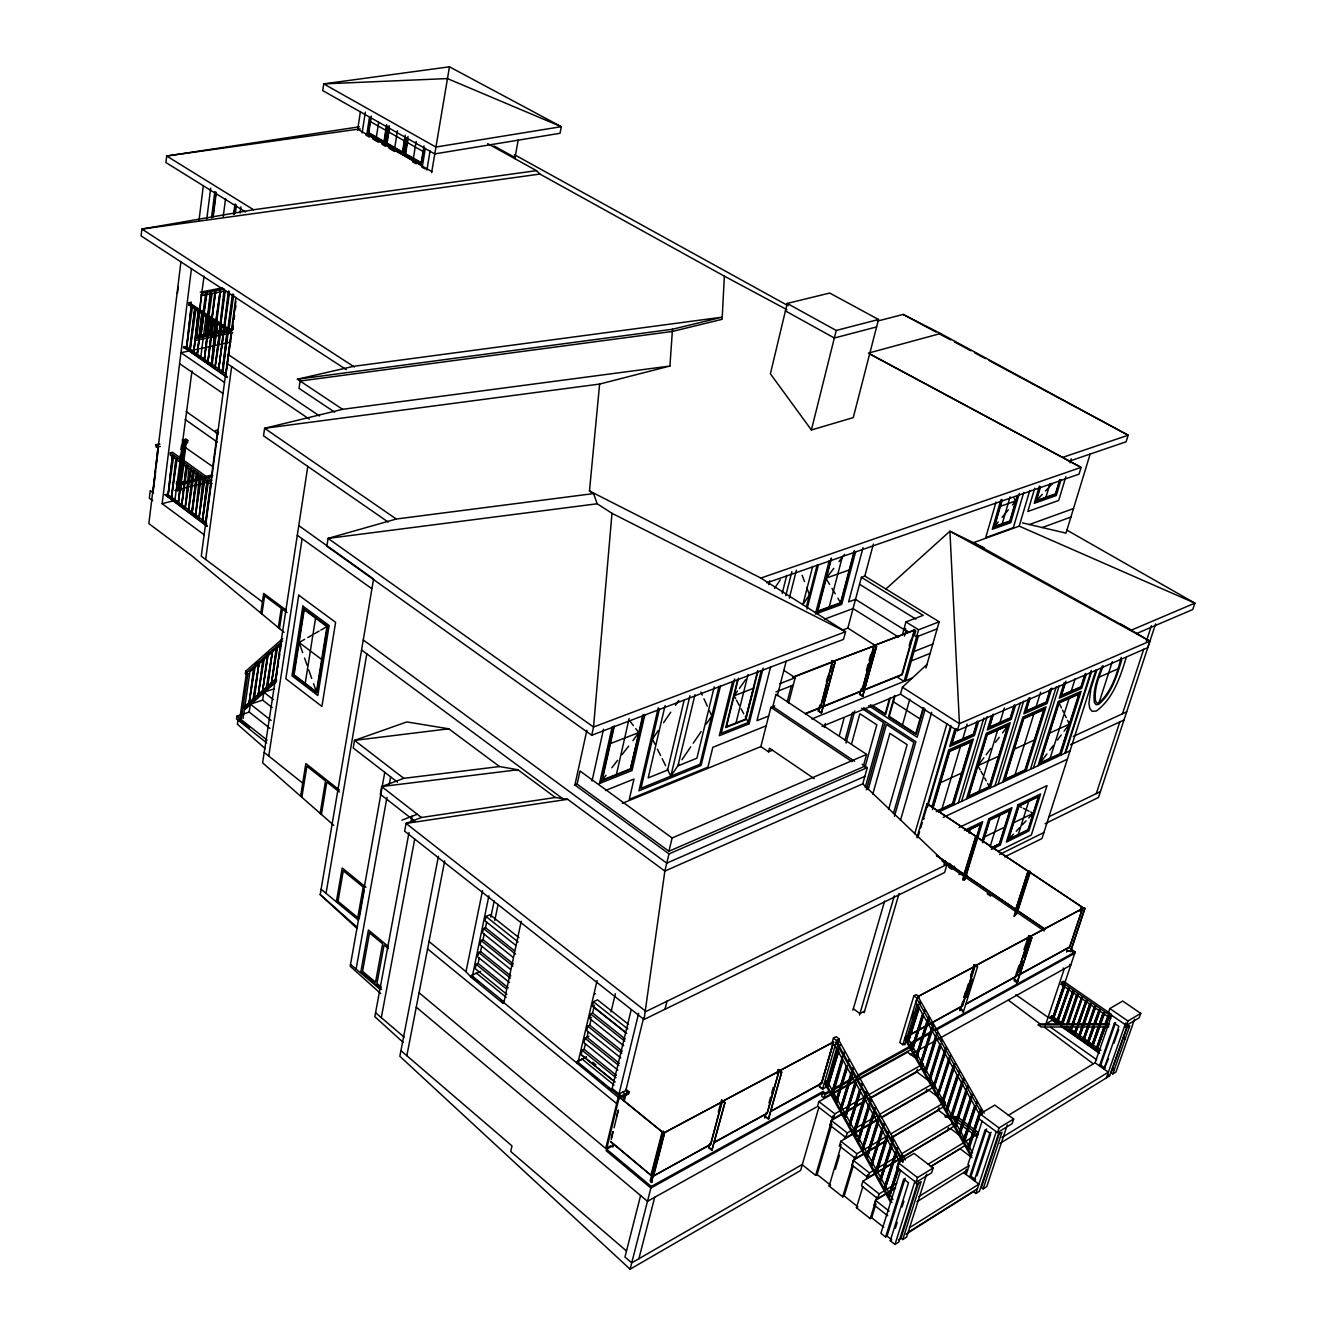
<?xml version="1.0" encoding="UTF-8"?>
<svg xmlns="http://www.w3.org/2000/svg" width="1336" height="1336" viewBox="0 0 1336 1336"><rect width="100%" height="100%" fill="white"/><g stroke="black" fill="none" stroke-linecap="round" stroke-linejoin="round"><path stroke-width="1.5" d="M487.657 143.62L536.487 170.641L539.911 174.064L724.362 276.151L722.125 319.304L672.342 331.462L300.099 381.044L299.014 388.342L334.651 412.156M669.92 366.031L672.492 329.24L722.242 317.15L353.389 366.365L297.394 379.24L342.601 409.317L669.92 366.031L599.614 384.067L264.611 428.288L263.526 435.82L388.125 522.009M611.988 513.308L593.535 727.034L591.731 735.251L326.852 546.24L328.105 538.391L396.274 519.019L593.585 493.585L597.175 503.772L611.988 513.308L845.554 631.744L843.517 639.376L591.731 735.251M593.585 493.585L589.477 490.963L599.614 384.067M155.711 471.057L153.039 491.965L157.999 446.825M180.928 261.823L148.847 523.595L192.217 556.11L284.034 632.329M156.061 467.283L158.333 448.779M177.404 293.369L178.156 287.223M204.141 534.751L162.14 503.689L191.465 268.553M198.997 220.373L203.322 185.787M206.245 522.693L167.401 494.153L165.13 494.737L207.097 526.467M211.789 480.509L172.544 452.286L170.357 452.82L170.106 454.941L209.952 483.649L211.522 483.248M227.087 377.554L183.583 347.059L185.921 346.558L226.168 373.913M231.479 332.58L225.784 375.099L231.779 332.013L230.159 332.347L188.86 304.892L189.144 302.654L191.365 302.22L191.081 304.458L192.735 305.543M189.178 349.665L185.921 346.558M167.952 496.09L172.411 455.893L167.952 496.09L173.68 456.11M186.506 348.379L191.248 305.844L186.506 348.379L192.551 306.061M177.12 458.582L171.359 498.595L175.851 458.382M189.478 350.399L194.805 308.199L190.029 350.784L196.108 308.432M171.359 498.595L176.569 458.198M206.813 218.72L210.687 188.159M174.766 501.117L191.983 370.957M179.709 459.233L180.21 455.292M180.961 449.364L181.462 445.406M204.057 276.168L193.57 353.188L198.379 310.57L199.866 310.286M193.57 353.188L198.379 310.57M211.522 217.801L214.845 191.699M177.888 484.701L180.727 462.49M181.228 458.465L182.781 446.358M195.674 336.555L196.96 336.789L201.569 295.072M177.655 491.13L183.884 442.199M178.857 482.496L179.375 478.472M179.892 474.43L180.911 466.364M181.946 458.281L183.483 446.174M212.841 216.482L215.948 192.05M213.175 216.883L216.248 192.751M179.375 483.816L178.64 489.527L180.327 490.763L182.03 482.212L180.343 480.977L176.419 481.979M179.659 480.76L181.746 464.444M182.264 460.369L184.602 442.032M179.959 481.595L181.195 481.812L179.959 481.595L185.003 442.132L186.255 442.35L183.717 462.072M180.961 490.596L179.274 489.36L179.759 485.552M178.189 503.622L182.748 463.341L184.017 463.559L178.189 503.622L185.704 441.965M205.644 293.786L197.11 355.593L201.953 312.958L203.439 312.657M197.11 355.593L201.953 312.958M180.327 490.763L181.295 483.131L177.554 484.083M182.264 443.819L187.508 442.55L187.775 440.462L186.155 439.31L182.097 440.045M181.629 506.144L186.205 465.846L181.629 506.144L187.474 466.047L185.487 466.014M200.667 358.015L206.111 315.714M210.988 292.734L205.427 335.002L210.253 292.885M185.053 508.682L190.948 468.552L185.053 508.682L188.944 468.519M204.224 360.436L209.134 317.734L204.224 360.436L210.453 317.951M223.229 216.666L225.567 198.53M215.43 292.334L210.019 334.05L214.862 291.966L215.981 292.701M210.019 334.05L215.597 291.832L216.716 292.567M194.171 473.061L188.51 511.204L192.434 471.024M207.798 362.874L212.741 320.122L207.798 362.874L214.061 320.356M188.51 511.204L193.152 470.84M214.027 332.731L220.189 290.931L214.578 333.098M191.966 513.759L196.642 473.361L191.966 513.759L197.912 473.579L196.476 473.929M212.123 365.145L217.668 322.761L211.389 365.312L215.614 322.677M215.564 330.961L220.574 291.799M211.389 365.312L216.365 322.527M197.11 475.165L191.415 513.358M233.616 214.445L234.952 204.341M219.137 332.146L224.047 290.162M234.034 214.311L235.37 204.091M201.419 476.084L195.423 516.297L199.415 476.067M222.043 324.999L214.979 367.751L224.765 290.029M195.423 516.297L200.868 475.7M214.979 367.751L225.333 290.396M235.353 213.142L236.422 205.076M204.926 478.605L198.897 518.852L202.922 478.589M229.374 293.452L218.57 370.189L228.356 291.248M198.897 518.852L204.358 478.221M218.57 370.189L229.074 291.114M240.062 213.042L240.881 206.896M202.371 521.407L207.147 480.927L202.371 521.407L208.433 481.144M228.573 329.992L222.177 372.644L227.087 330.309M222.177 372.644L232.381 294.304M206.145 523.478L202.538 520.806L207.882 480.743L206.429 481.11M222.912 372.477L227.721 331.629M228.206 330.243L233.099 294.154M228.907 330.092L233.65 294.521M211.439 476.601L217.334 432.53L218.603 432.263L215.931 432.797L215.413 430.559L217.25 430.125M206.696 523.745L205.31 523.562L210.671 483.465L212.073 483.649M235.904 297.277L201.268 556.193L262.424 601.918M205.861 523.979L211.222 483.866M233.433 329.14L232.163 328.923L235.854 301.301M232.714 329.291L233.249 325.349M234.034 319.421L234.568 315.48M235.353 309.551L235.887 305.61M205.661 559.483L231.646 366.632M269.939 728.37L249.214 712.055L236.889 716.163L236.489 718.918L266.732 742.916M245.39 673.411L246.542 672.409L247.962 673.511L246.826 674.53L245.39 673.411L245.724 671.19L282.748 638.541M239.895 717.883L246.542 672.409M246.826 674.53L247.143 672.292L282.647 640.979M241.298 719.002L247.962 673.511M243.102 718.401L244.321 710.117L276.469 681.56M260.787 613.024L263.676 593.401L286.255 610.201M254.575 665.996L248.947 704.373L253.606 668.284M261.906 613.959L264.595 595.823L281.278 608.264L278.356 627.603M248.947 704.373L255.193 666.464M249.214 712.055L250.383 704.155L262.641 700.114L272.227 707.596M252.921 699.83L259.184 661.921L254.257 699.663L252.921 699.83L254.257 699.663M253.539 700.298L259.184 661.921M263.71 657.93L258.032 696.306L262.741 660.235M258.032 696.306L264.311 658.397M262.424 692.399L268.135 654.022L262.424 692.399L267.167 656.31M262.641 700.114L263.843 692.215L274.281 688.808M266.281 687.973L272.627 650.064L267.618 687.806L266.281 687.973L267.618 687.806M266.899 688.441L272.627 650.064M277.07 646.14L271.308 684.516L276.101 648.428M279.491 628.555L282.447 609.132L287.056 612.556M271.308 684.516L277.688 646.607M357.58 130.31L360.436 111.523M275.767 680.558L280.593 644.47M307.798 466.364L262.624 762.839L333.766 825.297M276.185 677.486L277.32 670.455M277.671 667.683L278.573 661.788M279.157 658.331L279.775 653.955M280.36 650.031L281.261 644.136M362.123 132.915L365.312 112.141M268.753 756.059L302.12 538.709M369.421 117.668L366.899 134.034L422.443 165.781L425.299 148.463M370.673 117.501L368.285 133.032L384.3 142.167L386.755 126.603M371.308 116.065L368.753 132.698L384.016 141.399L386.638 124.716M376.368 137.04L378.672 122.244M385.185 144.488L388.108 126.001M389.377 125.951L386.605 143.486L402.821 152.738L405.342 137.107M389.427 128.323L387.073 143.152L402.52 151.953L405.209 135.22M305.226 683.331L315.563 618.134M394.771 147.544L397.443 130.828M316.448 691.914L326.986 626.584L304.224 609.75L294.07 674.814L316.448 691.914L313.576 683.715M403.706 155.076L406.495 137.825M300.6 796.173L305.861 763.557L339.344 790.01M407.981 136.472L405.142 154.074L421.541 163.426L424.13 147.728M408.031 138.844L405.626 153.74L421.241 162.641L424.013 145.841M301.852 797.275L306.879 766.246L325.516 780.992L320.156 813.34L321.425 814.459L326.819 782.028L339.411 791.981M413.409 158.182L416.147 141.399M426.919 169.973L430.092 150.901M431.628 172.661L449.464 66.8L323.713 83.884L322.744 90.597L434.718 153.907L560.034 133.283L561.287 126.686L449.464 66.8M356.962 928.353L320.206 894.619L373.562 579.056M326.034 893.316L366.799 653.872M336.355 901.867L342.216 867.982L365.947 887.321M384.751 772.392L350.199 966.229L380.71 993.567M359.134 918.734L364.227 890.227M356.111 969.101L386.956 797.375M389.16 785.1L390.63 776.934M514.828 158.617L518.234 139.929M409.016 832.528L374.831 1016.679L403.238 1042.431M410.904 822.291L412.056 816.146M381.311 1017.648L414.661 839.325M438.425 856.276L399.848 1056.292L630.091 1269.2L800.598 1170.503L818.868 1107.344M406.829 1055.707L444.704 860.852M1121.221 657.395C1117.096 673.561 1111.819 691.447 1098.994 702.853L1097.006 703.003L1095.603 701.266C1093.783 689.075 1098.927 677.035 1103.252 665.862M521.24 921.239L503.889 1002.568L502.737 1003.102L471.124 977.301L466.014 971.689L482.53 890.594M480.659 971.339L471.491 975.43L471.124 977.301L472.259 976.783L488.892 895.805M479.29 957.812L478.138 963.44L476.134 964.325L475.232 968.683L506.912 994.418M481.745 945.921L480.576 951.566L478.572 952.451L477.67 956.827L509.467 982.528M484.216 933.964L483.047 939.642L481.027 940.511L480.125 944.919L510.419 969.268M486.688 921.94L485.502 927.652L483.482 928.52L482.58 932.945L512.991 957.244M518.952 937.638L490.011 914.726L485.97 916.463L485.051 920.905L515.562 945.17M490.83 917.131L494.17 900.948M494.754 920.537L498.111 904.388M502.737 1003.102L504.307 1000.58M862.154 764.209L867.298 767.632L669.002 853.904L574.897 785L586.871 730.207M574.897 785L577.135 784.115L579.991 771.006L672.125 837.973L866.613 754.406L775.982 694.202L772.826 706.594L854.606 761.269M592.015 781.042L603.538 729.139M644.937 714.426L632.045 770.521L599.497 783.514L612.155 726.901M613.792 726.35L601.567 780.925L630.876 769.235L643.401 714.676M614.36 726.083L602.269 780.057L630.492 768.818L639.343 732.395L610.452 743.567M616.447 774.412L629.106 718.634M630.492 768.818L642.8 715.194M658.247 707.813L638.959 790.812L701.083 765.495L720.488 685.969M576.785 1063.506L577.219 1061.619L586.337 1057.11L577.219 1061.619L620.104 1096.589L619.654 1098.493L500.716 999.996M659.416 709.015L640.996 788.273L700.014 764.259L719.019 686.337M578.354 1061.051L597.092 980.591M613.324 1080.841L581.11 1054.688L582.145 1050.263L584.133 1049.278L585.469 1043.583M588.942 1036.268L584.951 1038.222L583.915 1042.665L617.85 1070.086M591.113 1019.401L589.777 1025.163L587.756 1026.131L586.721 1030.59L620.789 1057.962M623.745 1045.771L589.56 1018.449L590.595 1013.957L592.616 1012.989L593.969 1007.21M626.701 1033.513L592.399 1006.242L593.451 1001.733L597.476 999.812L628.555 1024.411M588.291 1031.526L586.955 1037.254L619.32 1063.322M665.094 705.558L648.194 777.903L667.582 770.07L684.115 700.331M611.036 1011.953L615.362 993.733M667.232 768.918L670.822 776.132L689.977 695.739M787.205 303.422L770.388 373.779L811.386 429.975L853.27 417.6L878.503 319.488L829.706 293.052L787.205 303.422L836.219 330.46L878.503 319.488M694.987 694.62L677.936 765.879L696.908 758.213L714.226 686.888M577.135 784.115L668.918 851.249L672.125 837.973M612.122 1088.573L631.176 1009.782M669.002 853.904L664.844 871.072L644.069 1019.502L404.641 831.159L406.077 823.41L421.408 817.482L555.392 797.509L567.65 799.312L664.844 871.072L862.772 783.848L867.298 767.632M658.581 1154.204L663.374 1131.375L664.042 1133.679L651.367 1182.41L661.955 1142.297M638.658 1013.272L619.002 1094.034L625.816 1090.527L643.585 1017.965M611.454 1137.738L612.89 1131.876M616.714 1116.211L618.15 1110.35M611.203 1139.575L613.107 1131.759M614.076 1127.834L618.368 1110.233M623.361 1100.58L624.83 1094.551M612.973 1147.123L612.506 1144.885M624.213 1101.282L626.183 1093.232L627.619 1094.384M626.033 1089.324L629.206 1091.913L628.738 1093.8L619.654 1098.493M732.629 681.577L719.302 735.702L749.145 723.795L763.157 668.15M734.65 678.972L721.273 733.23L748.143 722.525L761.119 670.889M737.572 679.89L725.782 727.552L745.822 719.603L757.98 671.123M738.457 678.17L726.45 726.734L745.488 719.169L753.688 688.224L734.099 695.789L735.635 698.644M768.768 584.634L769.72 580.809M736.002 722.943L748.06 674.513M644.069 1019.502L665.011 1009.214L666.998 1001.248M811.386 429.975L836.219 330.46M745.488 719.169L757.662 670.639M782.178 593.485L786.704 575.465M785.785 595.689L791.864 571.674M770.621 666.848L756.994 720.655L768.668 715.996M789.325 598.161L796.406 570.188M640.595 1195.536L624.964 1257.026L631.711 1262.854L802.368 1164.408M610.502 1141.645L650.916 1175.246L662.172 1131.876L621.24 1098.493M622.259 803.353L760.852 746.607L770.889 707.362L774.763 705.825M650.164 1181.107L662.873 1131.375M651.567 1177.55L663.374 1131.375M662.957 1138.372L664.476 1132.477L722.158 1101.849L710.769 1144.484L653.638 1175.897L710.535 1144.301L721.924 1101.666M653.638 1175.897L664.71 1132.661L722.158 1101.849M630.091 1269.2L651.283 1186.485L823.043 1091.445L825.331 1093.199L828.904 1091.211M777.335 695.739L786.136 661.42M812.689 566.38L802.903 604.49L809.449 594.871L806.66 587.389M760.852 746.607L768.551 751.851L769.486 748.193L814.259 778.688M806.41 606.678L817.198 564.827M638.892 1258.712L654.707 1197.273M807.011 609.082L818.45 564.677M787.238 701.784L791.363 685.852M788.574 703.204L795.17 677.719L783.965 670.371M829.272 560.652L815.394 614.076L841.697 604.423L855.708 551.451M831.109 558.214L817.181 611.838L840.845 603.171L854.422 551.818M831.46 558.415L817.766 611.086L840.578 602.736L854.389 550.449M829.222 606.895L842.181 557.429M835.1 662.456L831.76 660.602L835.1 662.456L821.373 713.09L818.35 711.086L819.903 705.258M818.35 711.086L820.187 705.157M826.383 681.844L827.919 676.033M805.241 713.524L820.237 707.479L832.395 661.721L820.638 707.729L805.625 713.791M863.023 547.676L848.627 601.885L855.508 599.363L904.606 629.957M823.894 701.099L828.12 685.184M829.172 681.21L830.758 675.248M831.827 671.273L833.413 665.311M821.373 713.09L834.816 662.572M718.267 1112.036L721.774 1099.979L724.964 1102.501L711.904 1150.212L708.748 1147.657L709.8 1143.699M708.748 1147.657L710.151 1143.516M842.482 630.108L847.842 628.087L861.403 577.302L864.826 576.066L939.158 621.791L925.965 668.017M824.312 727.485L825.381 723.477M864.826 576.066L873.393 544.053M711.904 1150.212L724.964 1102.501M839.275 735.835L844.185 717.733M845.053 740.111L852.652 712.222M845.989 743.083L854.756 710.936M847.842 628.087L876.55 646.357L862.622 696.323L859.616 694.386L860.718 690.395M859.616 694.386L861.536 688.29M866.429 670.355L868.066 664.359M869.152 660.385L870.788 654.406M873.894 645.639L861.937 691.046L874.278 645.889L834.065 661.086L874.278 645.889M866.763 678.621L863.557 690.395L902.234 674.78L914.742 630.191L875.497 645.004L914.358 629.941L901.833 674.53L863.156 690.144M867.849 674.697L874.83 649.179M862.622 696.323L876.55 646.357M851.583 743.818L859.85 713.725L876.8 724.813L864.826 767.849M764.76 1118.082L766.263 1112.671M768.985 1102.918L770.605 1097.073M771.69 1093.165L773.31 1087.32M777.101 1073.66L778.521 1069.585L781.694 1072.04L768.651 1118.867L765.177 1116.579L768.651 1118.867M777.435 1073.493L778.521 1069.585M714.376 1142.18L767.031 1113.239L778.938 1071.405L767.248 1113.422L714.593 1142.363M866.613 754.406L863.123 766.964L668.918 851.249M902.351 634.834L905.942 621.941L923.143 615.345L861.403 577.302M768.317 1119.05L781.694 1072.04M904.472 636.07L906.058 630.341M889.325 699.129L885.234 713.775L872.174 705.274M865.21 787.522L883.38 722.509L861.47 708.214M890.377 697.492L885.584 714.66L870.371 704.773M866.329 789.843L885.367 721.824M868.183 789.509L886.419 724.479L913.841 742.382L893.4 813.591M894.502 695.639L888.607 716.63L916.112 734.499L923.811 707.679M894.936 696.206L889.275 716.397L915.761 733.614L923.176 707.796M909.148 645.739L910.751 640.011M821.974 726.433L900.464 694.152L902.418 687.205L927 664.409M939.158 621.791L918.583 629.79L904.054 681.41L897.124 677.001M872.792 794.118L889.893 733.38L907.127 744.67L888.607 809.466M905.758 680.709L918.3 636.22M902.468 724.964L909.783 699.196M1121.672 660.218C1116.796 675.949 1111.619 693.635 1098.476 704.473L1096.038 704.656L1094.451 702.703C1092.481 690.077 1097.808 677.586 1102.283 666.029M1126.231 657.479C1120.336 676.884 1113.289 698.477 1096.372 711.019L1092.13 711.353L1089.758 708.464L1088.94 703.387L1090.911 688.574L1096.756 670.338M894.419 816.346L915.861 741.697L863.707 707.696M925.23 709.149L917.164 737.205L868.701 705.675M837.087 1046.806L825.281 1087.587L822.558 1089.091L819.436 1086.702L820.554 1082.828M831.76 1043.95L833.43 1038.122L836.169 1036.669L839.342 1039.041L838.206 1042.915M770.772 1111.185L821.44 1083.329L833.597 1042.08L821.657 1083.496L771.006 1111.352M855.207 1081.358L818.868 1101.565L817.515 1106.292L833.43 1118.599L865.962 1100.196M822.558 1089.091L836.603 1040.51L839.342 1039.041M900.464 820.337L931.71 712.238M890.527 1202.216L824.529 1083.179L824.947 1081.759L891.964 1202.634M823.043 1091.445L821.673 1096.205L823.945 1097.942L909.833 1050.196M892.916 1199.628L826.917 1080.674L824.529 1083.179M905.257 1159.982L838.657 1039.926L836.67 1040.995M996.021 502.069L985.701 537.673L1013.356 527.687L1023.743 492.433M838.908 1051.232L828.153 1086.201L827.468 1084.949L838.039 1048.476M823.945 1097.942L825.331 1093.199M828.888 1085.784L828.203 1084.531L838.223 1049.996M828.153 1086.201L838.173 1051.632M1000.848 499.915L992.297 529.306L1010.734 522.693L1019.318 493.485M852.919 1010.183L884.632 901.065M1002.033 499.43L993.951 527.219L1010.083 521.441L1017.615 495.773M1017.381 495.405L1009.866 521.023L994.502 526.518L1001.983 500.766M842.548 1059.515L832.495 1094.034L831.81 1092.781L842.415 1056.342M831.81 1092.781L842.615 1057.861M842.732 1061.018L833.23 1093.616L832.545 1092.364M1002.217 523.762L1010.066 496.858M859.499 1015.043L894.352 895.855M847.124 1068.9L836.837 1101.866L836.152 1100.63L846.256 1066.145M914.726 833.714L946.957 723.644M836.152 1100.63L846.439 1067.648M877.969 1119.167L845.922 1137.637L829.923 1125.229L831.309 1120.52L866.045 1100.847M836.837 1101.866L847.508 1065.477M802.251 1164.758L815.645 1175.379L833.13 1115.71M864.175 1012.571L899.078 893.533M815.645 1175.379L817.114 1174.511L831.91 1124.11L829.923 1125.229M833.43 1118.599L834.816 1113.857L919.786 1065.894M916.913 837.572L927.017 803.671L975.798 836.219L964.007 874.328L936.436 855.591M917.865 837.622L919.569 831.81M920.704 827.953L922.257 822.692M950.814 725.431L923.276 819.185L924.111 818.801M927.635 806.844L951.065 727.068M852.101 1074.862L841.212 1109.715L840.528 1108.462L851.232 1072.107M840.528 1108.462L851.967 1071.706M841.212 1109.715L851.917 1073.359M931.96 806.693L948.71 749.897L973.326 739.008L953.553 805.09M954.722 729.489L949.696 746.523L974.378 735.635L978.553 721.724M932.545 808.347L949.462 751.032L971.606 741.23L952.835 804.021L936.302 811.72M955.958 728.955L951.449 744.286L973.66 734.499L977.635 721.189M932.511 809.683L949.696 751.416L971.038 741.964L952.585 803.671L936.703 811.052M956.359 728.821L952.034 743.534L973.426 734.115L977.234 721.34M900.464 694.152L957.361 730.658L959.432 723.661L949.913 531.21L984.215 547.86M856.493 1082.778L845.571 1117.597L844.87 1116.345L855.625 1080.022M1066.579 529.941L1194.885 603.137L1131.208 630.191L973.493 542.666L1019.218 526.134L1029.739 490.579M844.87 1116.345L855.792 1081.525M845.571 1117.597L855.741 1083.179M862.839 1154.154L855.491 1158.462L839.425 1145.937L840.812 1141.228L877.969 1119.802M1034.732 488.225L1027.835 511.471L1058.68 500.482L1065.861 476.701M853.303 1165.727L844.202 1195.954L842.732 1196.839L829.138 1186.067L840.812 1146.756M942.03 808.581L960.417 746.674M962.772 738.808L967.13 724.145M835.351 1169.217L839.509 1155.222M844.269 1139.241L845.154 1136.235M860.334 1092.597L849.93 1125.48L849.245 1124.211L859.465 1089.842M1039.375 486.053L1034.248 503.321L1056.275 495.522L1061.085 479.591M845.922 1137.637L847.325 1132.928L875.832 1116.545M849.245 1124.211L859.632 1091.345M849.93 1125.48L860.718 1089.191M1039.892 487.69L1035.851 501.284L1055.674 494.287L1060.099 479.607M1059.615 480.108L1055.473 493.869L1036.369 500.616L1040.493 486.772M865.143 1097.123L854.305 1133.362L853.62 1132.11L864.442 1095.871M853.62 1132.11L865.194 1095.437M865.31 1098.61L855.04 1132.928L854.355 1131.675M1045.971 497.226L1050.096 483.432M958.396 802.836L983.864 718.016M869.736 1106.542L858.681 1141.261L857.996 1139.992L868.868 1103.803M857.996 1139.992L869.035 1105.29M858.681 1141.261L869.001 1106.959M954.038 1123.81L953.052 1126.866L868.066 1177.617L851.9 1164.992L853.32 1160.299L887.872 1140.025M842.732 1196.839L854.706 1157.009M961.619 801.333L987.104 716.597M855.491 1158.462L856.91 1153.753L885.684 1136.919M944.001 864.609L945.153 860.802M966.446 799.095L986.285 733.28L1010.216 722.692L990.243 788.006M991.462 716.079L987.287 729.94L1011.218 719.386L1015.427 705.642M992.999 714.493L989.007 727.736L1010.55 718.25L1014.558 705.107M874.162 1114.491L863.073 1149.177L862.388 1147.908L873.243 1111.936M993.416 714.292L989.575 727.001L1010.317 717.866L1014.174 705.241M862.388 1147.908L872.775 1115.51M1070.053 462.824L1071.238 458.849M863.073 1149.177L873.995 1113.005M948.66 867.198L949.796 863.407M950.848 864.392L949.729 868.133L953.152 866.446M902.852 1044.752L917.03 998.109L919.368 996.856L916.229 994.602L913.891 995.854L899.763 1042.481L902.852 1044.752L905.173 1043.466M878.503 1122.724L867.465 1157.093L866.78 1155.824L877.685 1119.902M866.78 1155.824L878.42 1119.468M867.465 1157.093L878.387 1121.155M979.054 791.363L997.641 730.174M999.996 722.409L1004.388 707.946M971.472 1157.277L904.806 1039.007L905.223 1037.621L962.454 1006.091L974.963 966.279L917.966 996.556L974.963 966.279M917.264 997.992L915.962 1002.301L980.24 1115.744M911.753 1017.915L913.507 1012.137M961.987 1137.17L950.731 1128.72L862.906 1181.174L861.486 1185.85L877.719 1198.609L895.404 1187.854M982.311 1114.324L916.947 999.027L919.135 996.99M904.739 1044.919L916.997 1004.622M969.101 833.18L970.237 829.422M875.998 1203.836L871.69 1217.731L870.237 1218.632L856.426 1207.694L862.856 1186.602M919.535 1007.227L908.313 1042.113L907.645 1040.911L918.75 1004.488M907.645 1040.911L918.283 1007.945M866.329 1179.12L867.699 1174.645M882.946 1130.69L871.874 1165.025L871.172 1163.756L882.127 1127.868M908.313 1042.113L918.834 1007.595M871.172 1163.756L882.244 1129.438M868.066 1177.617L869.485 1172.925L897.842 1156.041M871.874 1165.025L882.211 1131.124M1090.159 454.023L1065.994 533.131L1022.457 522.877M989.325 786.587L1007.962 725.598L987.22 734.783L968.7 796.189L989.325 786.587L987.638 783.447M962.788 879.589L964.809 878.971L962.788 879.589L975.764 837.171L977.468 836.353L964.392 880.324M963.106 879.806L976.098 837.388L977.785 836.57M923.26 1016.746L912.555 1049.745L911.887 1048.543L922.458 1014.007M970.17 858.096L974.712 843.233M975.865 839.509L980.44 824.529L966.796 831.059M970.988 856.51L974.512 844.97M976.282 839.192L980.991 823.811L966.796 830.608M911.887 1048.543L922.575 1015.544M964.475 878.754L965.661 874.896M966.846 871.039L968.015 867.181M970.971 857.545L973.326 849.846M976.282 840.21L977.468 836.353M912.555 1049.745L923.727 1013.289M887.271 1137.103L876.266 1172.975L875.581 1171.705L886.57 1135.851M875.581 1171.705L886.703 1137.404M994.936 785.818L1020.487 702.519M887.405 1138.673L877 1172.524L876.316 1171.255M998.109 784.349L1023.677 701.116M982.177 840.494L988.89 818.684L1011.97 807.645L1000.313 845.053L991.462 849.395M928.153 1022.424L916.797 1057.394L916.129 1056.192L927.351 1019.685M916.129 1056.192L928.052 1019.301M982.478 842.732L989.558 819.72L1010.35 809.766L999.662 844.068L992.748 847.458M916.797 1057.394L928.036 1020.888M982.912 842.415L989.792 820.053L1009.799 810.468L999.445 843.734L991.162 847.792M891.847 1146.655L880.691 1180.924L879.99 1179.655L891.028 1143.833M1002.785 782.161L1022.825 717.115L1046.038 706.844L1025.881 771.406M1028.67 698.177L1023.844 713.825L1047.057 703.571L1051.9 688.057M879.99 1179.655L891.763 1143.399M880.691 1180.924L891.73 1145.102M1029.822 697.693L1025.53 711.654L1046.422 702.452L1050.747 688.591M1029.956 698.377L1026.081 710.936L1046.205 702.068L1050.096 689.593M887.672 1215.76L874.045 1205.022L875.481 1200.363L895.571 1188.138M870.237 1218.632L876.884 1197.073M916.496 1072.274L917.414 1069.334M877.719 1198.609L879.155 1193.916L896.69 1183.295M932.461 1030.056L921.055 1065.043L920.387 1063.84L931.676 1027.3M920.387 1063.84L931.777 1028.837M921.055 1065.043L932.361 1028.503M896.924 1152.667L885.1 1188.89L884.415 1187.62L895.487 1151.849M990.076 846.757L999.829 815.244M884.415 1187.62L895.604 1153.402M923.41 1063.857L921.974 1068.483L869.569 1098.142M885.1 1188.89L896.189 1153.118M1015.043 774.63L1033.98 713.608M1036.185 706.477L1040.627 692.182M935.985 1034.932L924.629 1071.505L925.314 1072.708L936.085 1038.072M936.085 1036.469L925.33 1071.105L925.998 1072.324L936.77 1037.671M896.873 1167.597L898.36 1162.804L914.058 1153.419L933.146 1168.031L931.626 1172.808L915.978 1182.36L896.873 1167.597L898.844 1166.411M898.911 1168.633L889.525 1196.872L888.824 1195.586L899.946 1159.865M888.824 1195.586L898.21 1167.363M889.525 1196.872L898.176 1169.067M900.598 1170.219L880.908 1233.312L885.584 1237.019L887.037 1236.101L905.207 1178.185M928.904 1079.171L939.726 1044.502M929.589 1078.77L939.809 1046.038M925.881 1092.18L926.8 1089.241M929.572 1080.39L940.995 1043.783M930.257 1079.989L940.494 1047.24M1008.53 839.275L1018.917 806.109L1038.456 796.757L1028.019 829.723L1008.53 839.275L1013.523 834.132M1030.44 769.285L1056.225 686.955M885.584 1237.019L903.737 1179.087L908.497 1182.777L890.26 1240.743L894.953 1244.467L898.844 1242.012L917.197 1184.08L921.105 1181.675L902.735 1239.557L900.982 1238.171L918.717 1182.226M933.163 1086.853L944.652 1050.23M1033.479 767.866L1059.281 685.619M933.864 1086.452L945.354 1049.829M945.337 1051.432L933.831 1088.072L945.42 1052.968M959.749 1010.617C959.883 1005.44 967.682 1015.911 960.2 1009.198M963.84 997.625L965.661 991.83M970.504 976.399L974.412 964.675L977.534 966.863L963.106 1012.671M960.033 1010.467L962.905 1001.332M964.124 997.474L968.366 983.964M970.788 976.249L974.412 964.675M905.674 1037.02L962.237 1005.924L974.746 966.112M1038.022 765.762L1058.229 701.467L1081.091 691.347L1060.767 755.174M1064.124 682.746L1059.264 698.194L1081.793 688.257L1086.068 674.847M1064.625 684.249L1060.901 696.073L1081.191 687.138L1085.55 673.444M966.396 997.057L972.023 979.154M1040.193 762.939L1059.064 702.953L1078.903 694.169L1059.949 753.755L1040.193 762.939L1046.973 753.921M1065.928 681.176L1061.452 695.355L1080.991 686.754L1084.915 674.429M966.613 997.207L972.257 979.305M1018.316 834.482L1028.72 801.416M895.37 1228.235L897.191 1222.44M902.067 1206.976L903.887 1201.181M937.438 1094.551L948.994 1057.878M938.122 1094.151L949.078 1059.415M949.061 1061.018L938.106 1095.77L949.762 1060.634M894.953 1244.467L914.926 1181.274M938.056 1110.567L938.991 1107.628M1071.272 691.046L1075.179 678.671M915.978 1182.36L917.498 1177.567L933.146 1168.031M1050.113 758.33L1069.034 698.544M953.336 1065.56L941.713 1102.25L942.398 1103.469L954.021 1066.763M953.42 1067.08L942.398 1101.849L943.082 1103.068L954.104 1068.299M881.526 1117.764L929.105 1090.326L945.036 1102.183L943.567 1106.793L891.546 1137.303M958.363 1074.445L946.673 1111.185L946.005 1109.966L957.06 1075.163M957.144 1076.699L946.005 1109.966M926.65 1174.144L906.61 1237.119L902.735 1239.557M947.358 1110.784L957.828 1077.918M1064.875 753.254L1091.312 670.421M965.945 875.648L1015.777 909.499L1028.152 871.139L977.601 837.605L1028.002 871.222M1065.61 752.903L1091.428 672.075M1015.777 909.499L1028.152 871.139M1014.074 916.195L1028.152 872.141L1029.839 871.272L1016.529 914.175L1014.842 915.043L1018.683 906.175M1014.408 916.429L1028.486 872.358L1030.173 871.506M950.28 1117.698L962.037 1080.924M950.981 1117.28L962.104 1082.461M1026.115 882.912L1029.839 871.272M950.965 1118.917L962.722 1082.143M947.525 1130.623L948.46 1127.701M1045.103 929.422L1017.782 910.851L1030.19 872.492L1082.026 907.06L1030.19 872.492M951.649 1118.499L962.805 1083.68M1095.871 670.138L1041.946 838.574L1004.622 856.927M954.589 1125.43L966.396 1088.623M955.323 1124.979L966.529 1090.126M955.257 1126.649L966.462 1091.779M956.008 1126.198L967.214 1091.345M970.771 1096.338L958.881 1133.178L959.565 1134.398L971.456 1097.557M959.565 1132.761L970.838 1097.875M1098.994 702.853L1112.32 661.604M960.25 1133.98L971.522 1099.094M1014.308 979.405L1017.615 981.392L1014.308 979.405L1019.067 965.377M1023.944 949.645L1028.72 935.601L1031.793 937.722L1017.164 982.795L1014.107 980.674M965.928 1004.171L1016.596 976.315L1029.288 937.137L1016.379 976.165L965.711 1004.021M975.831 1105.273L963.874 1142.146L963.189 1140.927L974.512 1106.008M974.579 1107.527L963.189 1140.927M1019.251 971.372L1022.424 961.569M1023.693 957.662L1030.674 936.118L1082.678 908.513L1069.819 947.057L1018.182 975.447M1027.718 946.072L1029.622 940.193M964.559 1141.746L975.898 1106.809M1016.896 982.945L1031.793 937.722M980.207 1113.022L968.183 1149.929L967.498 1148.693L979.522 1111.786M980.207 1111.385L967.498 1148.693M980.106 1113.89L978.57 1118.566L997.474 1132.611L1012.103 1123.659L1013.673 1119L994.786 1105.106L980.106 1113.89L999.027 1127.918L1013.673 1119M968.867 1149.494L979.004 1118.432M964.976 1173.609L966.412 1169.234L967.565 1170.119L916.964 1201.715M982.127 1121.188L967.915 1164.658L969.068 1165.543L966.145 1174.494M1096.288 793.567L1119.835 721.908M1122.507 713.741L1143.733 649.162M1146.305 641.33L1151.448 625.682M991.279 1132.377L989.892 1133.212L985.183 1129.705L969.619 1177.133L970.988 1176.281L986.569 1128.87M1155.623 623.895L1098.493 797.458L1045.086 823.711M989.892 1133.212L974.261 1180.657L975.631 1179.805L970.988 1176.281M976.933 1175.847L990.627 1134.347M905.992 1234.18L973.51 1191.712L975.831 1193.482L996.289 1131.659M997.474 1132.611L999.027 1127.918M999.528 1132.895L981.392 1187.57L983.129 1188.89L986.753 1186.602L1007.277 1124.962M983.129 1188.89L1001.95 1132.243L998.293 1134.481L979.488 1191.194L975.831 1193.482M1080.039 911.336L1081.342 907.428L1084.915 908.296L1070.704 951.516L1067.013 950.38L1070.704 951.516M1066.679 952.05L1067.147 950.664M1017.982 975.28L1069.602 946.907L1082.461 908.363M1045.153 1026.065L1044.702 1027.434L1093.082 1063.673M1070.57 951.249L1084.915 908.296M1058.396 1023.91L1049.929 1017.965L1050.296 1016.896L1051.916 1015.961L1063.757 1024.261M1110.767 1018.633L1061.168 984.365L1061.903 982.194L1063.523 981.275L1111.418 1014.308M1051.916 1015.961L1049.929 1017.965M1064.374 987.538L1053.503 1018.5L1052.685 1017.932L1063.59 985.4L1065.009 985.634M1063.189 968.049L1064.291 968.8L1045.871 1023.927L1052.317 1020.203L1075.179 951.967L1070.036 948.46M1052.685 1017.932L1064.191 985.066M1053.503 1018.5L1064.408 985.968M1068.55 988.072L1057.01 1020.954L1067.915 989.993M1068.767 988.991L1057.828 1021.522L1069.384 988.64L1067.948 988.423M1072.925 991.095L1061.335 1023.994L1072.925 991.095L1073.76 991.663L1062.755 1024.211L1061.953 1023.643M1062.153 1024.562L1073.76 991.663M1066.98 1023.209L1076.716 994.468L1078.135 994.702L1068.399 1023.426M1066.93 1024.779L1077.317 994.118M1067.798 1023.777L1077.534 995.036M1073.543 1032.461L1070.036 1030.089L1081.709 997.157L1072.591 1023.994M1081.926 998.075L1070.854 1030.674L1082.544 997.725L1081.108 997.508M1077.785 1027.618L1075.213 1033.73L1074.394 1033.145L1076.365 1027.401M1077.668 1023.56L1086.118 1000.196M1074.394 1033.145L1076.298 1028.97M1078.269 1023.209L1085.467 1002.117M1075.213 1033.73L1086.936 1000.781L1079.087 1023.777M1078.77 1036.218L1089.925 1003.603L1078.77 1036.218L1079.588 1036.786L1091.362 1003.82M1079.588 1036.786L1082.878 1027.2M1084.181 1023.359L1090.76 1004.171L1089.925 1003.603M1095.136 1008.797L1083.964 1039.876L1083.145 1039.291L1094.351 1006.659L1095.787 1006.876M1083.145 1039.291L1087.704 1027.417M1089.024 1023.576L1094.952 1006.309M1083.964 1039.876L1095.186 1007.227M1092.831 1027L1087.537 1042.364L1098.726 1011.285M1094.151 1023.159L1099.394 1009.365M1093.666 1027.584L1088.372 1042.948L1094.267 1027.234M1094.986 1023.743L1100.229 1009.949L1095.587 1023.393M1103.219 1012.788L1091.929 1045.453L1103.219 1012.788L1104.07 1013.373L1092.764 1046.038L1085.383 1040.777M1092.764 1046.038L1104.672 1013.022M1109.849 1008.563L1108.312 1012.989L1126.382 1025.447L1139.174 1017.782L1140.744 1013.373L1122.691 1001.031L1109.849 1008.563L1127.935 1021.005L1140.744 1013.373M1105.122 1027.634L1097.19 1049.127L1096.355 1048.56L1103.686 1027.401M1105.022 1023.56L1108.295 1015.527L1105.623 1023.209M1096.355 1048.56L1104.287 1027.05M1097.19 1049.127L1109.13 1016.095M1106.458 1023.793L1108.462 1018.015M1008.212 1115.41L1095.069 1062.771L1111.485 1015.544M1114.374 1023.309L1099.495 1065.894L1100.697 1065.159L1115.577 1022.591L1114.374 1023.309L1118.867 1026.432L1103.953 1069.034L1108.546 1058.613M1113.973 1043.132L1118.716 1029.588M1106.375 1077.918L1125.714 1022.925M1126.382 1025.447L1127.935 1021.005M999.946 1143.449L1109.581 1075.948L1126.599 1027.634L1129.788 1025.714L1112.771 1073.994L1111.101 1072.808L1128.102 1024.545M1134.631 1019.151L1115.944 1072.023L1112.771 1073.994M658.331 730.441L652.419 739.109L655.058 744.436M663.575 722.743L670.772 712.155M675.448 705.325L678.721 700.498M774.479 588.408L780.291 579.857M670.822 776.132L678.955 764.175M681.978 759.733L690.762 746.841M693.234 743.217L701.166 731.543M706.243 724.079L711.804 715.929L709.466 710.819M734.099 695.789L737.522 691.013M739.376 688.424L745.755 679.54M632.947 740.612L638.792 732.612L635.702 728.588M980.19 769.87L977.902 765.678L983.864 757.762M986.085 754.79L990.811 748.494M995.487 742.282L999.228 737.305M1002.534 732.913L1007.645 726.116M1049.812 750.147L1053.352 745.438M1057.444 740.01L1061.235 734.967M1064.074 731.193L1069.368 724.145L1067.514 720.338M826.349 578.087L833.814 568.334M839.025 561.571L844.536 554.356M611.838 767.749L617.616 760.318M622.042 754.623L628.705 746.056M599.497 783.514L605.993 775.264M994.502 526.518L998.259 521.975M1002.117 517.349L1008.329 509.834M1012.421 504.991L1015.761 500.933L1014.107 498.311M1016.212 831.276L1019.669 827.619M1022.24 824.896L1026.098 820.822M1028.77 817.983L1033.212 813.29L1030.657 812.004M1036.369 500.616L1042.331 494.337M1045.453 491.03L1052.384 483.732M885.668 589.226L949.913 531.21L1149.845 641.13L1147.674 647.693L957.361 730.658M245.974 706.276L255.159 698.127M259.735 694.052L265.864 688.608M268.92 685.902L276.585 679.105M276.635 680.458L244.471 709.015L249.949 671.757L280.794 644.536M243.069 707.913L275.216 679.373M248.346 703.888L249.682 703.721M257.414 695.839L258.75 695.672M261.823 691.931L263.142 691.764M270.69 684.049L272.026 683.882M254.692 665.211L257.781 662.489M265.48 655.692L268.569 652.97M259.802 662.405L258.449 662.572M273.245 650.532L271.909 650.699M908.146 1232.293L977.401 1188.756M898.377 1239.791L900.982 1238.171M909.616 1227.65L978.904 1184.197L963.824 1172.741M890.26 1240.743L891.73 1239.825L887.037 1236.101M918.7 1196.622L969.068 1165.543M1001.917 1137.52L1108.396 1072.173L1095.069 1062.771M930.357 1166.612L965.327 1145.37M931.242 1166.462L960.233 1148.843L971.89 1157.644M965.678 1141.195L976.315 1134.748M856.426 1207.694L857.896 1206.809M928.236 1164.157L966.813 1140.794M620.104 1096.589L629.206 1091.913M981.075 1109.314L980.156 1109.849L981.075 1110.951M980.841 1111.068L981.776 1110.533M901.382 1153.937L952.752 1123.325M977.384 1102.801L976.466 1103.336L975.764 1102.117L976.699 1101.582M978.386 1132.527L957.277 1116.762L955.44 1117.865L945.137 1117.08M829.138 1186.067L830.608 1185.199L817.114 1174.511M972.775 1095.203L971.389 1094.401L973.009 1095.086M835.701 1044.334L834.549 1045.019L899.813 1162.136M834.933 1045.687L835.017 1044.735M891.079 1133.763L945.036 1102.183M1070.036 1030.089L1071.455 1030.307M866.429 1152.05L886.169 1140.46M891.446 1137.921L938.523 1110.3L951.332 1119.885M920.938 1003.252L920.003 1003.77L919.335 1002.568L920.27 1002.05M968.015 1086.118L967.013 1086.686L967.949 1087.771M967.715 1087.905L967.765 1086.252M925.247 1010.851L924.312 1011.369L923.877 1010.033M963.59 1078.453L962.655 1078.987L963.573 1080.072M963.34 1080.206L964.275 1079.672M881.526 1117.13L931.376 1088.406M959.682 1072.107L958.296 1071.305L959.916 1071.99M839.425 1145.937L841.396 1144.802M929.555 1018.449L928.637 1018.967L927.952 1017.765L928.887 1017.247M879.389 1114.491L931.042 1084.815M1108.813 1026.933L1041.262 1027L1038.239 1024.862L1039.842 1023.927L1109.13 1023.793M955.323 1064.441L953.937 1063.623L955.557 1064.308M302.654 652.586L299.114 642.499L304.742 639.276M307.831 637.522L311.923 635.184M314.177 633.899L319.12 631.076M320.807 630.108L326.986 626.584M933.881 1026.065L932.945 1026.582L932.261 1025.38L933.196 1024.862M950.28 1057.16L950.297 1055.557L950.514 1057.026M830.825 1125.931L830.424 1124.962M936.586 1033.012L937.972 1033.83L936.82 1032.878M869.652 1098.81L916.964 1072.006L932.812 1083.78M945.253 1048.292L946.639 1049.111L945.487 1048.159M1061.168 984.365L1062.788 983.463M941.613 1040.26L941.596 1041.846L940.911 1040.644L941.847 1040.126M816.463 1107.043L647.476 1201.314L416.264 1007.16M910.267 1054.705L1070.754 965.177L1069.668 964.442M832.478 1089.224L853.971 1077.317M857.545 1075.33L911.252 1045.554M830.257 1091.712L824.896 1094.685L822.625 1092.932L650.882 1188.038L606.193 1150.73L619.353 1096.739L618.501 1096.038L605.726 1148.476L419.07 992.731M833.848 1089.725L853.537 1078.787M858.898 1075.814L910.818 1047.006M858.814 1079.354L907.628 1052.2L917.097 1059.197M910.835 1042.882L1075.179 951.967M910.384 1044.334L932.294 1032.21M935.952 1030.19L1074.728 953.336L1071.288 950.998M824.629 1081.926L826.917 1080.674M904.806 1039.007L907.077 1036.586L972.608 1152.751M819.436 1086.702L822.809 1088.957M650.916 1175.246L610.719 1141.528M923.644 1010.166L925.013 1010.985M977.534 966.863L974.144 964.826M662.172 1131.876L621.023 1098.61M1028.72 935.601L1031.526 937.855M778.704 1071.222L723.962 1100.58L778.938 1071.405M1029.071 936.987L976.416 965.227L1029.288 937.137M833.597 1042.08L780.658 1070.186L833.38 1041.913L821.44 1083.329M1030.891 936.285L1082.678 908.513M838.54 1040.327L836.553 1041.395L903.303 1161.168M607.429 1147.574L610.819 1145.787M864.592 1011.118L859.933 1013.606L853.337 1008.747M613.341 1145.587L606.577 1149.177L651.283 1186.485M958.931 874.579L962.621 872.759M999.562 854.472L1043.884 832.512M964.007 874.328L936.586 855.524M581.11 1054.688L615.211 1082.01M997.808 851.516L1031.359 834.967L1047.023 785.601L959.048 827.485M950.931 867.982L954.472 866.246M951.132 869.218L954.756 867.448M963.557 877.134L967.281 875.297M1048.727 816.847L1100.447 791.53M664.994 1009.281L944.602 872.525L947.057 864.392L862.772 783.848M984.615 836.854L1004.605 827.168M1013.707 822.742L1033.212 813.29M975.631 836.303L927.017 803.671M589.56 1018.449L591.564 1017.481M592.399 1006.242L594.403 1005.29M964.458 830.374L982.661 821.673L966.112 875.564L1015.928 909.415M594.453 994.051L595.322 993.65M943.266 817.365L1067.347 759.215M938.49 812.104L1070.019 750.849M1070.62 744.703L1123.993 719.987M1073.276 736.403L1126.682 711.837M940.477 782.679L961.753 773.01M977.902 765.678L998.577 756.293M1014.291 749.162L1034.365 740.044M1049.562 733.13L1069.368 724.145M864.86 776.383L666.747 863.156L363.258 639.944M1098.927 677.235L1118.299 668.718M1136.585 633.548L1192.747 609.533L1194.885 603.137L1019.218 526.134M768.551 751.851L772.408 750.264M811.754 718.968L912.288 678.053M821.907 706.794L859.666 691.564M822.291 707.061L861.937 691.046M605.475 790.495L633.982 779.038L629.289 799.329L707.946 767.148L712.823 747.308L766.163 725.832M911.352 660.902L930.14 653.387M913.991 651.534L932.795 644.069M775.982 691.864L793.267 685.101M937.137 628.855L916.58 636.888L914.475 635.569L915.795 630.842L913.69 629.54M873.51 644.436L876.282 646.457M792.816 677.085L832.395 661.721M793.217 677.352L832.796 661.988M779.79 683.698L795.17 677.719M905.708 628.371L903.971 629.039L909.215 632.295M401.936 820.154L417.266 814.259M824.596 619.119L853.036 608.581L898.51 637.072M555.392 797.509L517.917 769.753L499.53 766.547L403.823 778.337L381.678 786.553L380.309 794.235L415.195 821.49M1042.264 527.536L1070.904 517.065M1029.421 524.514L1073.509 508.548M825.899 578.237L849.228 569.971M1000.363 506.327L1015.761 500.933M766.864 582.847L1079.02 474.146L1081.074 467.383L868.433 353.105L940.544 333.516L1128.168 435.219L1126.114 441.798L1068.516 461.454M589.477 490.963L760.869 578.054L1081.074 467.383L869.619 354.023M1062.855 457.329L1128.168 435.219L989.124 360.586M205.31 523.562L206.145 523.345M198.346 518.452L199.615 518.652M184.518 508.281L185.787 508.482M876.583 326.936L834.332 338.008L785.418 310.921M162.14 503.689L173.63 500.716M877.335 321.124L903.136 314.428L940.544 333.516M167.417 495.706L168.67 495.906M170.824 498.211L172.077 498.411M174.933 490.512L179.308 489.394M181.329 488.876L207.598 482.162M176.135 483.699L182.03 482.212M181.729 482.613L201.402 477.62M205.327 476.618L211.238 475.132M181.212 483.632L212.741 475.616M180.761 484.634L204.425 478.622M208.383 477.62L212.324 476.618M192.985 471.424L194.438 471.057M195.924 473.545L197.361 473.178M189.495 468.919L191.683 468.368M186.021 466.414L187.474 466.047M342.601 409.317L264.611 428.288L396.274 519.019M184.251 439.778L186.155 439.31M157.715 444.42L155.828 444.871L156.345 447.159L158.249 446.692M182.397 441.748L187.775 440.462M184.819 442.082L186.723 441.631M214.411 367.367L215.714 367.584M218.002 369.805L219.304 370.022M207.247 362.49L208.533 362.707M200.116 357.63L201.402 357.864M203.673 360.052L204.976 360.286M196.559 355.226L197.862 355.443M230.944 342.033L180.961 352.704L224.515 382.447M193.019 352.804L194.304 353.038M183.483 347.878L185.821 347.393M185.954 348.011L187.24 348.228M196.693 335.87L232.982 328.272M226.519 329.925L228.005 329.608M204.876 334.635L206.161 334.852L212.107 293.469M209.451 333.683L210.737 333.9M218.586 331.779L219.856 331.996M200.617 335.837L208.683 334.15M218.753 332.046L226.819 330.359M196.425 337.474L232.714 329.858M196.325 338.292L230.594 331.094M196.442 340.229L232.698 332.597M217.1 322.377L218.419 322.594L216.181 323.061M208.399 317.885L209.886 317.584M208.967 318.252L211.188 317.801M212.006 320.273L214.228 319.822M212.574 320.657L214.795 320.206L207.03 315.046L204.792 315.496M202.521 313.325L204.007 313.025L196.86 308.282M205.36 315.864L207.598 315.413M188.86 304.892L191.081 304.458M200.266 292.2L222.578 287.825M201.936 293.302L224.264 288.927M225.884 290.747L202.12 295.44L201.001 294.705L202.855 295.289M155.828 444.871L159.886 444.136M156.345 447.159L160.353 446.441M536.487 170.641L253.589 209.752L141.9 229.057L141.115 235.921L346.274 369.638M359.384 126.803L166.683 156.011L165.914 162.541L245.607 212.006M567.65 799.312L406.077 823.41L646.023 1011.486L947.057 864.392L941.947 860.918M360.303 128.874L166.683 156.011L253.589 209.752M539.911 174.064L141.9 229.057L354.374 366.999M297.394 379.24L672.492 329.24M597.175 503.772L328.105 538.391L593.535 727.034L845.554 631.744L760.869 578.054M499.53 766.547L448.779 728.805L354.524 740.378L353.222 747.96L397.51 782.178M517.917 769.753L381.678 786.553L421.408 817.482M1038.239 1024.862L1109.565 1024.729M944.903 1115.844L957.277 1116.762M448.779 728.805L406.845 721.924L354.524 740.378L403.823 778.337M1085.049 908.563L1081.342 907.428M1018.917 806.109L1021.639 807.462M1023.409 808.363L1025.413 809.365M1026.9 810.117L1029.121 811.236M724.362 276.151L786.887 309.668M903.136 314.428L936.068 332.096M939.726 334.067L950.714 339.962M954.372 341.916L970.838 350.767M974.495 352.721L985.467 358.616M514.393 154.675L788.19 305.76M494.086 145.975L515.028 157.548M370.456 121.626L385.753 130.293M388.826 132.047L404.307 140.814M407.43 142.585L423.094 151.452M357.731 129.241L431.812 171.576M365.73 134.969L369.32 137.04M372.928 139.094L378.322 142.184M381.929 144.238L385.519 146.292M389.127 148.363L394.521 151.452M412.523 161.739L416.114 163.794M421.525 166.883L425.115 168.937M1120.486 623.912L1149.845 641.13L959.432 723.661L902.418 687.205M859.532 584.283L915.878 619.136M905.942 621.941L918.583 629.79M893.383 701.734L919.986 718.902M859.9 694.269L862.906 696.223M219.622 290.563L221.308 291.649M207.481 294.371L206.362 293.636L200.834 335.971L206.763 294.521M818.634 710.969L821.657 712.973M189.144 302.654L231.512 330.777M193.286 305.911L196.292 307.915M221.459 324.631L228.74 329.458M224.381 331.044L223.68 331.194M770.889 707.362L852.034 761.67M228.239 354.558L319.571 415.997M227.053 363.509L309.301 419.12M1017.932 910.768L1045.27 929.338M944.719 863.256L1044.284 930.958M197.561 355.376L205.944 361.071M209.301 363.359L214.328 366.765M183.583 347.059L227.187 376.719M987.204 893.801L990.644 896.139M179.608 363.676L223.029 393.502M1061.903 982.194L1111.519 1016.429M1124.895 1026.466L1126.599 1027.634M1107.694 1015.878L1108.529 1016.445M1123.476 1037.705L1125.162 1038.874M184.602 446.975L212.925 466.782M1067.13 1026.649L1100.981 1050.363M1092.531 1045.086L1093.366 1045.67M1054.939 1019.418L1059.999 1022.975M1050.296 1016.896L1060.45 1024.011M1063.84 1026.399L1099.378 1051.332M186.138 411.521L218.252 434.066M1061.786 1026.282L1099.01 1052.417M1052.317 1020.203L1057.377 1023.76M1060.751 1026.131L1099.595 1053.403M1015.894 994.752L1048.226 1017.447M1112.621 1068.499L1114.291 1069.668M1050.614 1027.267L1096.572 1059.632M185.17 419.487L217.317 442.132M1100.697 1065.159L1105.156 1068.299M1107.911 1074.779L1109.581 1075.948M186.305 441.698L187.508 442.55M185.17 441.581L186.789 442.717M298.78 525.616L373.379 578.839M297.293 535.268L371.608 588.541M170.357 452.82L211.238 482.246M913.891 995.854L917.03 998.109M173.78 499.681L183.483 506.828M188.343 510.385L198.062 517.533M165.13 494.737L207.197 525.683M153.59 493.067L150.25 490.596L149.315 498.194L152.671 500.683M361.555 649.997L562.556 798.561M978.186 1134.848L955.44 1117.865L955.975 1120.253L954.706 1120.152L977.434 1137.153M1008.346 1000.146L1040.026 1023.927M833.43 1038.122L836.603 1040.51M299.114 642.499L321.692 659.466M778.187 1069.769L781.376 1072.207M818.868 1101.565L834.816 1113.857M898.36 1162.804L917.498 1177.567M915.41 1182.694L917.197 1184.08M831.309 1120.52L847.325 1132.928M245.724 671.19L247.143 672.292M263.843 692.215L273.429 699.68M840.812 1141.228L856.91 1153.753M853.32 1160.299L869.485 1172.925M862.906 1181.174L879.155 1193.916M250.383 704.155L271.141 720.455M875.481 1200.363L889.125 1211.084M844.202 1195.954L856.376 1205.606M871.69 1217.731L883.747 1227.283M236.889 716.163L267.15 740.144M721.423 1100.163L724.63 1102.684M249.565 728.137L238.142 719.069L237.391 724.212L265.246 748.628M485.97 916.463L518.134 941.98M593.451 1001.733L627.803 1028.987M592.683 1006.108L625.365 1032.077M485.502 927.652L514.343 950.631M592.616 1012.989L625.198 1038.974M264.211 752.435L302.704 783.13M483.482 928.52L515.546 954.088M590.595 1013.957L624.83 1041.262M483.047 939.642L513.375 963.941M589.777 1025.163L622.259 1051.182M481.027 940.511L512.957 966.128M587.756 1026.131L621.875 1053.486M480.576 951.566L510.82 975.931M478.572 952.451L510.402 978.119M584.951 1038.222L618.935 1065.627M709.082 1147.474L712.238 1150.012M478.138 963.44L508.281 987.838M584.133 1049.278L616.397 1075.397M476.134 964.325L506.26 988.757M582.145 1050.263L616.013 1077.718M592.7 1062.27L595.873 1064.842M625.816 1090.527L628.104 1092.38M476.184 972.909L506.244 997.357M581.895 1058.897L614.059 1085.049M622.492 1091.913L624.78 1093.766M612.155 1088.456L621.273 1095.887M471.491 975.43L503.138 1001.232M429.023 941.513L466.014 971.689M472.259 976.783L478.589 981.943M593.986 1076.048L597.209 1078.67M602.035 1082.611L605.241 1085.233M608.465 1087.855L611.671 1090.46M427.587 948.894L616.664 1103.603M321.108 889.242L358.298 920.02M388.358 946.506L368.419 930.006L360.854 971.856L381.595 989.341M388.492 948.643L384.067 944.986L376.969 983.446L381.328 987.12M350.533 964.392L379.524 988.857M375.55 1012.755L404.157 1037.137M400.934 1050.647L511.989 1145.887L510.736 1151.498L626.5 1251.014M320.206 894.602L357.163 927.284M629.724 720.822L633.381 725.582M826.182 578.705L829.623 584.45M831.994 588.408L835.217 593.802M837.856 598.194L840.578 602.736M918.817 998.025L984.148 1113.222M920.036 1002.184L920.704 1003.386M928.654 1017.381L929.322 1018.583M932.962 1024.996L933.647 1026.198M963.34 1078.586L964.041 1079.805M976.466 1101.716L977.15 1102.935M980.841 1109.431L981.526 1110.667M923.911 1068.566L925.932 1072.157M932.027 1082.945L935.066 1088.339M941.145 1099.127L943.183 1102.734M905.223 1037.621L971.806 1155.69M836.152 1042.798L902.885 1162.504M908.346 1040.527L909.014 1041.729M912.588 1048.159L913.256 1049.361M916.83 1055.791L917.498 1057.01M921.072 1063.439L921.757 1064.658M832.512 1092.898L837.505 1101.916M854.506 1132.544L856.493 1136.151M981.042 771.423L982.862 774.73M984.632 777.986L986.202 780.842M880.725 1179.22L881.426 1180.473M885.15 1187.17L885.835 1188.439M889.559 1195.152L890.26 1196.421M858.731 1139.575L859.432 1140.827M863.123 1147.474L863.808 1148.743M867.515 1155.389L868.2 1156.659M871.907 1163.322L872.608 1164.591M836.904 1100.213L837.588 1101.465M841.262 1108.045L841.947 1109.297M845.621 1115.927L846.306 1117.18M849.98 1123.793L850.665 1125.046M736.453 700.198L739.292 705.475M741.129 708.898L743.751 713.758M745.304 716.664L749.145 723.795M657.395 749.112L660.585 755.541M662.188 758.748L665.629 765.662M1059.064 702.953L1061.485 707.93M1062.487 710L1063.573 712.205M1064.875 714.894L1066.212 717.632M700.882 692.065L702.268 695.087M703.955 698.761L707.328 706.143M802.151 575.282L804.472 581.511M304.591 658.097L307.146 665.361M308.716 669.87L311.722 678.438M651.851 1182.41L650.565 1179.554L651.367 1182.41M298.746 595.188L285.837 678.755L321.909 706.427L335.603 622.325L298.746 595.188M302.854 606.11L291.999 675.799L317.818 695.538L329.14 625.532L302.854 606.11M303.89 608.832L293.553 675.064L316.799 692.816L327.52 626.317L303.89 608.832M343.285 870.822L338.008 901.282L357.764 917.615L363.208 887.071L343.285 870.822M369.521 932.929L362.574 971.305L375.55 982.244L382.647 943.8L369.521 932.929M986.987 734.416L968.132 796.907L989.542 786.954L1008.513 724.88L986.987 734.416M1023.493 718.25L1004.455 780.024L1025.23 770.354L1044.385 708.999L1023.493 718.25M1023.71 718.618L1005.006 779.305L1025.013 770.004L1043.817 709.717L1023.71 718.618M1018.065 804.74L1006.375 842.081L1028.854 831.025L1040.594 793.968L1018.065 804.74M1018.7 805.758L1007.995 839.977L1028.219 830.04L1038.99 796.056L1018.7 805.758M1058.863 702.586L1039.642 763.641L1060.149 754.105L1079.455 693.467L1058.863 702.586M902.635 1156.726L901.182 1155.89L902.635 1156.726M897.458 1147.44L897.425 1149.144L897.458 1147.44M892.982 1139.424L892.949 1141.128L892.982 1139.424M1066.278 1026.683L1067.097 1027.267L1066.278 1026.683M888.523 1131.442L888.49 1133.128L888.523 1131.442M884.081 1123.459L884.031 1125.146L884.081 1123.459M879.622 1115.476L879.589 1117.163L879.622 1115.476M875.18 1107.511L875.147 1109.197L875.18 1107.511M871.456 1100.831L870.02 1099.996L871.456 1100.831M867.031 1092.881L865.578 1092.046L867.031 1092.881M861.904 1083.696L861.854 1085.366L861.904 1083.696M857.495 1075.781L857.445 1077.451L857.495 1075.781M853.103 1067.881L853.053 1069.535L853.103 1067.881M848.677 1059.982L848.627 1061.636L848.677 1059.982M844.285 1052.1L844.235 1053.753L844.285 1052.1M840.578 1045.47L839.142 1044.635L840.578 1045.47M561.287 126.686L435.87 147.043L323.713 83.884L447.41 78.573L561.287 126.686"/></g></svg>
